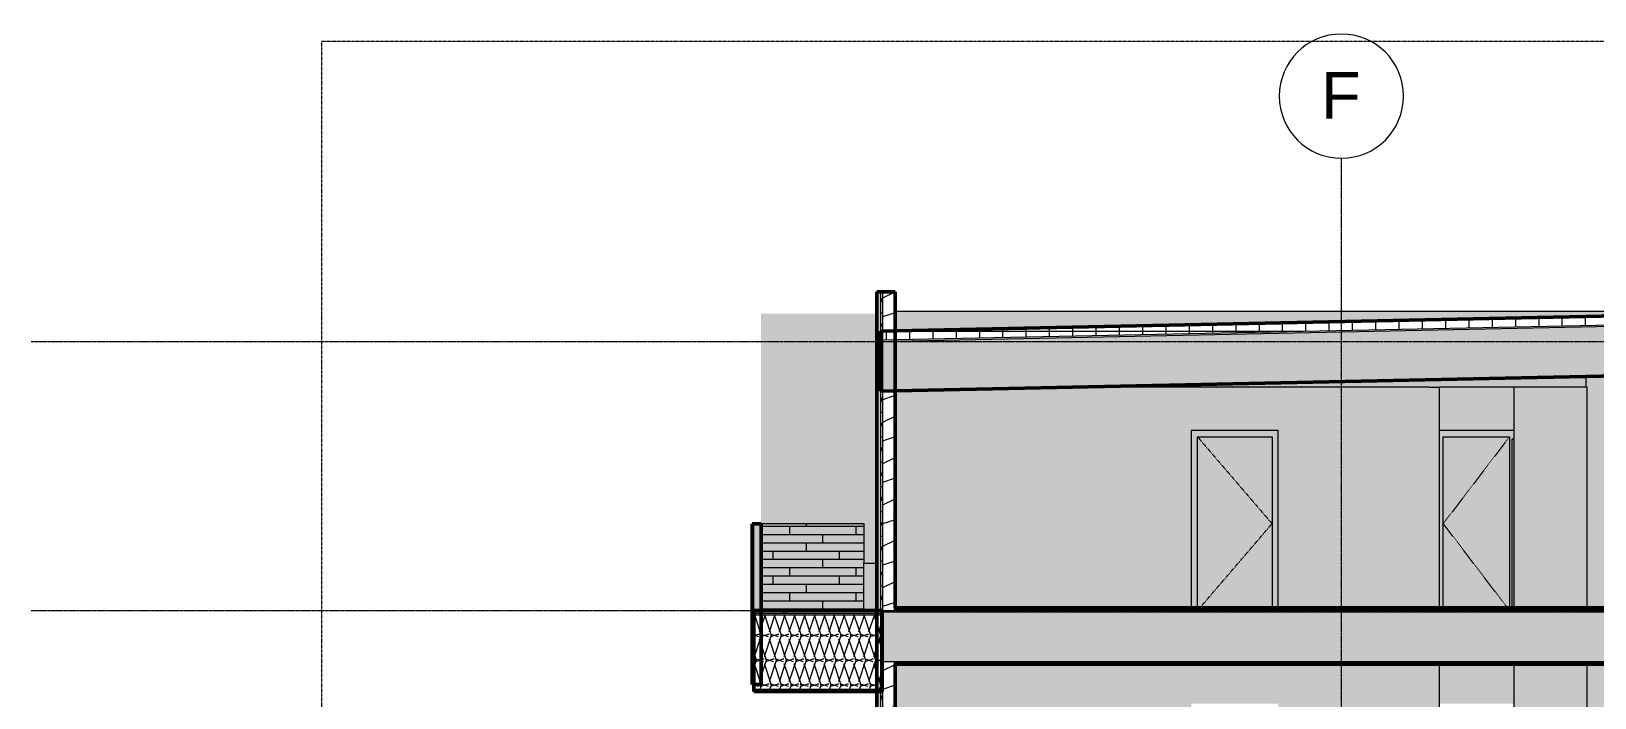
# Model space of a CAD drawing. Header units: inches. Extents: x 9566 to 17067, y -226 to 532.
# Drawn here: x 9566 to 10321, y 210 to 532 of the extents above; entities that cross this region are included whole.
import ezdxf

# ---------------------------------------------------------------- set-up
doc = ezdxf.new("R2010")
doc.units = ezdxf.units.IN
doc.header["$MEASUREMENT"] = 0
for name, pattern in [('Aligning Line 1_8_', [0.25, 0.125, -0.125]), ('Dash 1_16_', [0.125, 0.0625, -0.0625]), ('Grid Line 1_2_', [0.875, 0.5, -0.125, 0.125, -0.125])]:
    doc.linetypes.add(name, pattern=pattern)
for name, color, linetype, lineweight in [('0-1', 7, 'Continuous', 5), ('0-2', 7, 'Continuous', 9), ('A-AREA-PATT-1', 41, 'Continuous', 9), ('A-DOOR-1', 55, 'Continuous', 13), ('A-DOOR-2', 7, 'Dash 1_16_', 9), ('A-DOOR-5', 45, 'Continuous', 13), ('A-DOOR-6', 7, 'Continuous', 9), ('A-DOOR-FRAM-1', 55, 'Continuous', 13), ('A-DOOR-FRAM-2', 7, 'Continuous', 9), ('A-FLOR', 192, 'Continuous', 13), ('A-FLOR-1', 192, 'Continuous', 5), ('A-FLOR-2', 192, 'Continuous', 50), ('A-FLOR-LEVL-1', 51, 'Grid Line 1_2_', 9), ('A-FLOR-MCUT', 51, 'Continuous', 13), ('A-FLOR-PATT-1', 8, 'Continuous', 9), ('A-ROOF', 132, 'Continuous', 13), ('A-ROOF-1', 132, 'Continuous', 5), ('A-ROOF-2', 132, 'Continuous', 50), ('A-ROOF-PATT-1', 132, 'Continuous', 9), ('A-WALL', 113, 'Continuous', 13), ('A-WALL-2', 10, 'Continuous', 13), ('A-WALL-3', 113, 'Continuous', 5), ('A-WALL-4', 113, 'Continuous', 50), ('A-WALL-PATT-1', 111, 'Continuous', 9), ('G-ANNO-SYMB', 111, 'Aligning Line 1_8_', 9), ('I-WALL', 2, 'Continuous', 13), ('M-EQPM-1', 8, 'Continuous', 9), ('M-EQPM-2', 7, 'Continuous', 9), ('S-GRID-1', 1, 'Grid Line 1_2_', 9), ('S-GRID-IDEN', 1, 'Continuous', 9)]:
    doc.layers.add(name, color=color, linetype=linetype, lineweight=lineweight)
doc.layers.add('A-AREA-PATT-2', color=7, linetype='Continuous', lineweight=9, transparency=0.9)
doc.styles.add('Arial_1', font='arial.ttf', dxfattribs={"height": 22.5})
pattern_1 = [(0, (11002.727, 72), (38.4, 9.6), [1.584, -27.216, 1.584, -27.216, -153.6]), (0, (11002.727, 72), (38.4, 9.6), [-57.6, 1.584, -56.016, 1.584, -27.216, -67.2]), (0, (11002.727, 72), (38.4, 9.6), [-144, 1.584, -17.616, 1.584, -46.416]), (120, (11017.127, 76.8), (-27.51384, 28.455376), [1.584, -27.216, 1.584, -27.216, -153.6]), (120, (11017.127, 76.8), (-27.51384, 28.455376), [-57.6, 1.584, -56.016, 1.584, -27.216, -67.2]), (120, (11017.127, 76.8), (-27.51384, 28.455376), [-144, 1.584, -17.616, 1.584, -46.416]), (240, (11021.927, 96), (-10.88616, -38.055376), [1.584, -27.216, 1.584, -27.216, -153.6]), (240, (11021.927, 96), (-10.88616, -38.055376), [-57.6, 1.584, -56.016, 1.584, -27.216, -67.2]), (240, (11021.927, 96), (-10.88616, -38.055376), [-144, 1.584, -17.616, 1.584, -46.416])]
pattern_2 = [(50, (11002.727, 72), (34.4287, -3.012), [3.6, -39.6]), (355, (11002.727, 72), (-6.6596, 36.1048), [2.88, -31.68]), (100.451, (11005.596, 71.75), (27.7688, 33.0931), [3.06, -33.655]), (46.184, (11002.727, 81.6), (51.2275, -7.9453), [5.4, -59.4]), (96.636, (11006.996, 80.94), (44.8632, 46.7577), [4.589, -50.482]), (351.184, (11002.727, 81.6), (44.8642, 46.7574), [4.32, -47.52]), (21, (11007.527, 79.2), (28.65176, -19.3257), [3.6, -39.6]), (326, (11007.527, 79.2), (11.6793, 34.8066), [2.88, -31.68]), (71.451, (11009.915, 77.59), (40.331, 15.4813), [3.06, -33.655]), (37.5, (11002.727, 72), (0.58311, 15.97898), [1.584, -29.712, 1.584, -30.576, -31.8]), (37.5, (11002.727, 72), (0.58311, 15.97898), [-63.456, 1.584, -30.216]), (7.5, (11002.727, 72), (12.6269, 18.9321), [1.584, -16.752, 1.584, -28.992, -12.12]), (7.5, (11002.727, 72), (12.6269, 18.9321), [-48.912, 1.584, -10.536]), (327.5, (10992.023, 72), (25.62299, -1.0828), [1.584, -10.416, 1.584, -35.856, -49.68]), (327.5, (10992.023, 72), (25.62299, -1.0828), [-49.44, 1.584, -48.096]), (317.5, (10987.223, 72), (27.99243, 4.80496), [1.584, -14.016, 1.584, -23.28, -35.28]), (317.5, (10987.223, 72), (27.99243, 4.80496), [-40.464, 1.584, -33.696])]
pattern_3 = [(161.57, (11003.327, 72.6), (-4.8003375, -0.0004146), [0, -34.152, 3.792, 0]), (18.43, (11002.127, 72.6), (-4.8003375, 0.0004146), [0, -34.152, 3.792, 0]), (108.43, (11003.327, 72.6), (2.3991322, -12.001051), [11.382, -26.562]), (71.57, (11002.127, 72.6), (2.3991322, 12.001051), [11.382, -26.562])]
pattern_4 = [(0, (11002.727, 72), (0, 5.998), []), (315, (11002.727, 72), (5.99768, 0), [8.482, -8.482]), (45, (11002.727, 72), (5.99768, 0), [8.482, -8.482])]
pattern_5 = [(216.87, (11010.724, 91.992), (59.975529, 39.984307), [9.996, -89.964]), (206.565, (11022.719, 85.994), (-19.99181, -19.99222), [22.352, -22.352]), (198.435, (11022.719, 75.998), (-39.98382, -19.991955), [12.644, -50.576])]

# ---------------------------------------------------------------- blocks, each defined once
blk = doc.blocks.new('Single-Flush - 32_ x 84_-V12-BUILDING SECTION - EAST_WEST - LOOKING NORTH')
at = {"layer": 'A-DOOR-1'}
blk.add_hatch(color=256, dxfattribs=at).paths.add_polyline_path([(10247.76, 121.38), (10279.76, 121.38), (10279.76, 204), (10247.76, 204), (10247.76, 150.3)], flags=0)
at = {"layer": 'A-DOOR-FRAM-1'}
blk.add_hatch(color=256, dxfattribs=at).paths.add_polyline_path([(10245.76, 121.38), (10247.76, 121.38), (10247.76, 204), (10279.76, 204), (10279.76, 121.38), (10281.01, 121.38), (10281.01, 202.75), (10281.76, 202.75), (10281.76, 207), (10245.76, 207), (10245.76, 148)], flags=0)
at = {"layer": 'A-DOOR-2'}
for p in [(10279.76, 204), (10278.72, 121.38)]:
    blk.add_line(p, (10247.76, 162), dxfattribs=at)
at = {"layer": 'A-DOOR-FRAM-2'}
for p, q in [((10281.76, 207), (10245.76, 207)), ((10247.76, 121.38), (10247.76, 204)), ((10247.76, 204), (10279.76, 204)), ((10279.76, 204), (10279.76, 121.38))]:
    blk.add_line(p, q, dxfattribs=at)
blk = doc.blocks.new('Single-Flush - 36_ x 84_-V13-BUILDING SECTION - EAST_WEST - LOOKING NORTH')
at = {"layer": 'A-DOOR-1'}
blk.add_hatch(color=256, dxfattribs=at).paths.add_polyline_path([(10129.11, 121.37), (10165.11, 121.37), (10165.11, 204), (10129.11, 204), (10129.11, 150.3)], flags=0)
at = {"layer": 'A-DOOR-FRAM-1'}
blk.add_hatch(color=256, dxfattribs=at).paths.add_polyline_path([(10165.11, 121.37), (10168.11, 121.37), (10168.11, 207), (10126.11, 207), (10126.16, 121.37), (10129.11, 121.37), (10129.11, 204), (10165.11, 204), (10165.11, 150.3)], flags=0)
at = {"layer": 'A-DOOR-2'}
for p in [(10129.11, 204), (10130.29, 121.37)]:
    blk.add_line(p, (10165.11, 162), dxfattribs=at)
at = {"layer": 'A-DOOR-FRAM-2'}
for p, q in [((10168.11, 207), (10126.11, 207)), ((10126.11, 207), (10126.11, 121.37)), ((10129.11, 121.37), (10129.11, 204)), ((10129.11, 204), (10165.11, 204)), ((10165.11, 204), (10165.11, 121.37)), ((10168.11, 121.37), (10168.11, 207))]:
    blk.add_line(p, q, dxfattribs=at)
blk = doc.blocks.new('FOLDING_SLIDING CLOSET - 42_ x 80_-V14-BUILDING SECTION - EAST_WEST - LOOKING NORTH')
at = {"layer": 'A-DOOR-5'}
blk.add_hatch(color=256, dxfattribs=at).paths.add_polyline_path([(10281.76, 121.38), (10281.76, 202.75), (10281.01, 202.75), (10281.01, 121.38), (10281.73, 121.38)], flags=0)
at = {"layer": 'A-DOOR-6'}
for p in [(10281.76, 202.75), (10281.01, 121.38)]:
    blk.add_line(p, (10281.01, 202.75), dxfattribs=at)
blk = doc.blocks.new('HVAC_SPVU_AlliedAir_MGE4 - HVAC_SPVU_AlliedAir_MGE4-V27-BUILDING SECTION - EAST_WEST - LOOKING NORTH')
at = {"layer": 'M-EQPM-1'}
blk.add_hatch(color=256, dxfattribs=at).paths.add_polyline_path([(9968.06, 252), (9974.38, 252), (9974.38, 274.87), (9968.06, 274.87), (9968.06, 268.02)], flags=0)
at = {"layer": 'M-EQPM-2'}
for p, q in [((9968.06, 252), (9968.06, 274.87)), ((9968.06, 274.87), (9974.38, 274.87))]:
    blk.add_line(p, q, dxfattribs=at)
blk = doc.blocks.new('1750 Ox - Unit Layouts_rvt-1-BUILDING SECTION - EAST_WEST - LOOKING NORTH')
at = {"layer": 'A-WALL-2'}
for p, q in [((10241.01, 360), (10071.94, 360)), ((10241.01, 360), (10245.76, 360)), ((10245.76, 360), (10245.76, 253.37)), ((10281.76, 360), (10245.76, 360)), ((10317.16, 360), (10281.76, 360)), ((10281.76, 360), (10281.76, 253.37)), ((10317.16, 253.37), (10317.16, 360)), ((10245.76, 226.13), (10245.76, 121.38)), ((10281.76, 226.13), (10281.76, 121.38)), ((10317.16, 121.38), (10317.16, 226.13))]:
    blk.add_line(p, q, dxfattribs=at)
at = {"layer": '0-2'}
for name, p in [('Single-Flush - 36_ x 84_-V13-BUILDING SECTION - EAST_WEST - LOOKING NORTH', (0, 132)), ('Single-Flush - 32_ x 84_-V12-BUILDING SECTION - EAST_WEST - LOOKING NORTH', (0, 132)), ('FOLDING_SLIDING CLOSET - 42_ x 80_-V14-BUILDING SECTION - EAST_WEST - LOOKING NORTH', (0, 132)), ('HVAC_SPVU_AlliedAir_MGE4 - HVAC_SPVU_AlliedAir_MGE4-V27-BUILDING SECTION - EAST_WEST - LOOKING NORTH', (0, 0))]:
    blk.add_blockref(name, p, dxfattribs=at)
blk = doc.blocks.new('Grid - Grid Head - Circle-50561-BUILDING SECTION - EAST_WEST - LOOKING NORTH')
at = {"layer": 'S-GRID-IDEN'}
for start, end in [(360, 180), (180, 360)]:
    blk.add_arc((11868.59, 500.5), 30, start, end, dxfattribs=at)

msp = doc.modelspace()

# ---------------------------------------------------------------- hatches: boundary and pattern name
at = {"layer": 'A-AREA-PATT-1'}
h = msp.add_hatch(color=256, dxfattribs=at)
h.paths.add_polyline_path([(9983.2519, 253.375), (10126.1144, 253.375), (10126.1144, 339), (10168.1144, 339), (10168.1144, 253.375), (10245.7644, 253.375), (10245.7644, 339), (10281.7644, 339), (10281.7644, 253.375), (10376.7894, 253.375), (10376.7894, 366.351), (9983.2519, 358.1523), (9983.2519, 254.3782)], flags=0)
h.paths.add_polyline_path([(10375.5059, 291.659), (10375.3091, 292), (10375.5059, 292.341), (10375.9201, 292.3056), (10376.0965, 292), (10375.8996, 291.659)], flags=0)
h = msp.add_hatch(color=256, dxfattribs=at)
h.paths.add_polyline_path([(10126.1144, 121.375), (10126.1144, 207), (10168.1144, 207), (10168.1144, 121.375), (10245.7644, 121.375), (10245.7644, 207), (10281.7644, 207), (10281.7644, 121.375), (10376.7894, 121.375), (10376.7894, 226.125), (9983.2519, 226.125), (9983.2519, 121.375), (10117.577, 121.375)], flags=0)
h.paths.add_polyline_path([(10375.8996, 159.659), (10375.5059, 159.659), (10375.3091, 160), (10375.5059, 160.341), (10375.9201, 160.3056), (10376.0965, 160), (10375.9201, 159.6944)], flags=0)
at = {"layer": 'A-AREA-PATT-2'}
for points in [[(9968.1894, 274.875), (9974.3769, 274.875), (9974.3769, 395.5), (9918.4394, 395.5), (9918.4394, 294), (9968.1894, 294), (9968.1894, 291.5662)], [(9918.4394, 252), (9968.0644, 252), (9968.0644, 274.875), (9968.1894, 274.875), (9968.1894, 294), (9918.4394, 294)]]:
    msp.add_hatch(color=256, dxfattribs=at).paths.add_polyline_path(points, flags=0)
at = {"layer": 'A-FLOR'}
msp.add_hatch(color=256, dxfattribs=at).paths.add_polyline_path([(9918.4394, 212.875), (9974.6269, 212.875), (9974.6269, 213.875), (9914.9394, 213.875), (9914.9394, 212.875)], flags=0)
at = {"layer": 'A-FLOR-1'}
for points in [[(9968.0644, 251.875), (9974.3769, 251.875), (9974.3769, 252), (9918.4394, 252), (9918.4394, 251.875), (9945.3482, 251.875)], [(9968.0644, 251.625), (9974.3769, 251.625), (9974.3769, 251.875), (9918.4394, 251.875), (9918.4394, 251.625), (9945.3482, 251.625)], [(9974.3769, 249.875), (9974.3769, 250.625), (9918.4394, 250.625), (9918.4394, 249.875), (9968.1894, 249.875)]]:
    msp.add_hatch(color=256, dxfattribs=at).paths.add_polyline_path(points, flags=0)
h = msp.add_hatch(color=256, dxfattribs=at)
h.paths.add_polyline_path([(11250.2644, 251.25), (12122.0269, 251.25), (12122.0269, 252), (11249.8269, 252), (11249.8269, 251.25)], flags=0)
h.paths.add_polyline_path([(10505.0916, 251.25), (10854.8269, 251.25), (10854.8099, 252), (9977.1269, 252), (9977.1269, 251.25), (10462.0344, 251.25)], flags=0)
h = msp.add_hatch(color=256, dxfattribs=at)
h.paths.add_polyline_path([(11698.3394, 253.25), (11719.2394, 253.25), (11719.2394, 253.375), (11648.7394, 253.375), (11648.7394, 253.25), (11696.3394, 253.25)], flags=0)
h.paths.add_polyline_path([(11316.7437, 253.25), (11316.7437, 253.375), (11250.4519, 253.375), (11250.4519, 253.25), (11312.4137, 253.25)], flags=0)
h.paths.add_polyline_path([(12119.7769, 253.25), (12122.0269, 253.25), (12122.0269, 253.375), (11720.9894, 253.375), (11720.9894, 253.25), (12119.7359, 253.25)], flags=0)
h.paths.add_polyline_path([(11318.7437, 253.25), (11388.7437, 253.2706), (11388.7437, 253.375), (11318.7437, 253.375), (11318.7437, 253.2606)], flags=0)
h.paths.add_polyline_path([(11390.7437, 253.25), (11437.6894, 253.2775), (11437.6894, 253.375), (11390.7437, 253.375), (11390.7437, 253.2709)], flags=0)
h.paths.add_polyline_path([(11439.6894, 253.25), (11553.9894, 253.2941), (11553.9894, 253.375), (11439.6894, 253.375), (11439.6894, 253.2778)], flags=0)
h.paths.add_polyline_path([(11645.2394, 253.25), (11645.2394, 253.375), (11588.7394, 253.375), (11588.7394, 253.25), (11643.9894, 253.25)], flags=0)
h.paths.add_polyline_path([(11585.2394, 253.25), (11585.2394, 253.375), (11583.9894, 253.375), (11583.9894, 253.25)], flags=0)
h.paths.add_polyline_path([(10402.1894, 253.25), (10450.0394, 253.25), (10450.0394, 253.375), (10379.5394, 253.375), (10379.5394, 253.25), (10400.1894, 253.25)], flags=0)
h.paths.add_polyline_path([(10375.9201, 253.25), (10377.7894, 253.25), (10377.7894, 253.375), (9982.6269, 253.375), (9982.6269, 253.25), (10322.7894, 253.25)], flags=0)
h.paths.add_polyline_path([(10710.0351, 253.25), (10780.0351, 253.25), (10780.0351, 253.375), (10710.0351, 253.355)], flags=0)
h.paths.add_polyline_path([(10849.3184, 253.25), (10849.3269, 253.25), (10849.3269, 253.375), (10782.0351, 253.3654), (10782.0351, 253.25), (10848.7019, 253.25)], flags=0)
h.paths.add_polyline_path([(10705.8394, 253.25), (10708.0351, 253.25), (10708.0351, 253.375), (10661.0894, 253.3479), (10661.0894, 253.25), (10705.7948, 253.25)], flags=0)
h.paths.add_polyline_path([(10453.5394, 253.25), (10510.0394, 253.25), (10510.0394, 253.375), (10453.5394, 253.375), (10453.5394, 253.318)], flags=0)
h.paths.add_polyline_path([(10513.5394, 253.25), (10514.7894, 253.25), (10514.7894, 253.375), (10513.5394, 253.3266)], flags=0)
h.paths.add_polyline_path([(10544.7894, 253.25), (10659.0894, 253.25), (10659.0894, 253.375), (10544.7894, 253.3311)], flags=0)
h = msp.add_hatch(color=256, dxfattribs=at)
h.paths.add_polyline_path([(11393.146, 253), (11553.9894, 253), (11553.9894, 253.25), (11390.7437, 253.25), (11390.7437, 253), (11392.9751, 253)], flags=0)
h.paths.add_polyline_path([(11280.1209, 253), (11316.7437, 253.0206), (11316.7437, 253.25), (11249.8269, 253.25), (11249.8269, 253), (11278.7437, 253)], flags=0)
h.paths.add_polyline_path([(12119.7769, 253), (12122.0269, 253), (12122.0226, 253.25), (11648.7394, 253.25), (11648.7394, 253), (12119.7359, 253)], flags=0)
h.paths.add_polyline_path([(11318.7437, 253), (11388.7437, 253.0411), (11388.7437, 253.25), (11318.7437, 253.25), (11318.7437, 253.0212)], flags=0)
h.paths.add_polyline_path([(11645.2394, 253), (11645.2394, 253.25), (11588.7394, 253.25), (11588.7394, 253), (11643.9894, 253)], flags=0)
h.paths.add_polyline_path([(11585.2394, 253), (11585.2394, 253.25), (11583.9894, 253.25), (11583.9894, 253)], flags=0)
h.paths.add_polyline_path([(10698.8489, 253), (10708.0351, 253), (10708.0351, 253.25), (10544.7894, 253.25), (10544.7894, 253), (10677.3203, 253)], flags=0)
h.paths.add_polyline_path([(10322.7894, 253), (10450.0394, 253), (10450.0394, 253.25), (9982.6269, 253.25), (9982.6269, 253), (10317.1644, 253)], flags=0)
h.paths.add_polyline_path([(10828.0205, 253), (10849.3269, 253), (10849.3184, 253.25), (10782.0351, 253.2306), (10782.0351, 253), (10824.7851, 253)], flags=0)
h.paths.add_polyline_path([(10710.0351, 253), (10780.0351, 253), (10780.0351, 253.25), (10710.0351, 253.2098)], flags=0)
h.paths.add_polyline_path([(10453.5394, 253), (10510.0394, 253), (10510.0394, 253.25), (10453.5394, 253.25), (10453.5394, 253.1358)], flags=0)
h.paths.add_polyline_path([(10514.7894, 253), (10514.7894, 253.25), (10513.5394, 253.25), (10513.5394, 253)], flags=0)
h = msp.add_hatch(color=256, dxfattribs=at)
h.paths.add_polyline_path([(11431.9394, 226.75), (12116.5269, 226.75), (12116.5269, 227.25), (11249.8269, 227.25), (11249.8269, 226.75), (11409.2924, 226.75)], flags=0)
h.paths.add_polyline_path([(10246.7485, 226.75), (10849.3269, 226.75), (10849.3269, 227.25), (9982.6269, 227.25), (9982.6269, 226.75), (10245.8686, 226.75)], flags=0)
at = {"layer": 'A-FLOR-PATT-1'}
h = msp.add_hatch(dxfattribs=at)
h.set_pattern_fill('FP_4', color=256, style=0, pattern_type=2)
h.set_pattern_definition(pattern_3)
h.paths.add_polyline_path([(9976.9394, 213.875), (9976.9394, 249.875), (9914.9394, 249.875), (9914.9394, 213.875), (9968.1894, 213.875)], flags=0)
h = msp.add_hatch(dxfattribs=at)
h.set_pattern_fill('FP_2', color=256, style=0, pattern_type=2)
h.set_pattern_definition(pattern_2)
h.paths.add_polyline_path([(9968.1894, 250.625), (9974.6269, 250.625), (9974.6269, 251.625), (9918.4394, 251.625), (9918.4394, 250.625), (9945.3482, 250.625)], flags=0)
h = msp.add_hatch(dxfattribs=at)
h.set_pattern_fill('FP_4', color=256, style=0, pattern_type=2)
h.set_pattern_definition(pattern_3)
h.paths.add_polyline_path([(12121.8394, 227.25), (12121.8394, 249.875), (12122.0269, 249.875), (12122.0269, 251.25), (11244.3269, 251.25), (11244.3269, 227.25), (12119.7769, 227.25)], flags=0)
h.paths.add_polyline_path([(9982.6269, 227.25), (10854.8269, 227.25), (10854.8269, 251.25), (9977.1269, 251.25), (9977.1269, 227.25), (9979.0019, 227.25)], flags=0)
h = msp.add_hatch(dxfattribs=at)
h.set_pattern_fill('FP_2', color=256, style=0, pattern_type=2)
h.set_pattern_definition(pattern_2)
h.paths.add_polyline_path([(11753.7499, 252), (12122.0269, 252), (12122.0269, 253), (11583.9894, 253), (11583.9894, 252), (11721.9894, 252)], flags=0)
h.paths.add_polyline_path([(11395.9394, 252), (11553.9894, 252), (11553.9894, 253), (11390.7437, 253), (11390.7437, 252), (11393.146, 252)], flags=0)
h.paths.add_polyline_path([(11387.7638, 252), (11388.7437, 252), (11388.7437, 253), (11318.7437, 253), (11318.7437, 252), (11366.2352, 252)], flags=0)
h.paths.add_polyline_path([(11316.7437, 252), (11316.7437, 253), (11249.8269, 253), (11249.8269, 252), (11312.4137, 252)], flags=0)
h.paths.add_polyline_path([(10505.0916, 252), (10514.7894, 252), (10514.7894, 253), (9982.6269, 253), (9982.6269, 252), (10462.0344, 252)], flags=0)
h.paths.add_polyline_path([(10584.1894, 252), (10708.0351, 252), (10708.0351, 253), (10544.7894, 253), (10544.7894, 252), (10552.1894, 252)], flags=0)
h.paths.add_polyline_path([(10828.0205, 252), (10849.3269, 252), (10849.3269, 253), (10782.0351, 253), (10782.0351, 252), (10824.7851, 252)], flags=0)
h.paths.add_polyline_path([(10710.0351, 252), (10780.0351, 252), (10780.0351, 253), (10710.0351, 253), (10710.0351, 252.8393)], flags=0)
h = msp.add_hatch(dxfattribs=at)
h.set_pattern_fill('FP_3', color=256, style=0, pattern_type=2)
h.set_pattern_definition(pattern_1)
h.paths.add_polyline_path([(11431.9394, 226.125), (12116.5269, 226.125), (12116.5269, 226.75), (11249.8269, 226.7461), (11249.8269, 226.125), (11431.8925, 226.125)], flags=0)
h.paths.add_polyline_path([(10848.7019, 226.125), (10849.3269, 226.125), (10849.3269, 226.75), (9982.6269, 226.75), (9982.6269, 226.125), (10848.5144, 226.125)], flags=0)
at = {"layer": 'A-ROOF'}
msp.add_hatch(color=256, dxfattribs=at).paths.add_polyline_path([(9975.9394, 386.7562), (10855.6394, 405.0833), (10855.6394, 405.3334), (9975.9394, 387.0063)], flags=0)
at = {"layer": 'A-ROOF-1'}
msp.add_hatch(color=256, dxfattribs=at).paths.add_polyline_path([(9975.9394, 358), (10855.6394, 376.3271), (10855.6394, 400.3323), (9975.9394, 382.0052)], flags=0)
h = msp.add_hatch(color=256, dxfattribs=at)
h.paths.add_polyline_path([(10448.7894, 367.6495), (10454.7894, 367.6495), (10454.7894, 367.976), (10448.7894, 367.851)], flags=0)
h.paths.add_polyline_path([(11643.9894, 367.6495), (11649.9894, 367.6495), (11649.9894, 367.851), (11643.9894, 367.976)], flags=0)
h.paths.add_polyline_path([(12115.9019, 387.1508), (12115.9019, 396.6558), (11659.6644, 396.6558), (12115.8628, 387.1516)], flags=0)
h.paths.add_polyline_path([(9983.2519, 387.1586), (10439.1144, 396.6558), (9983.2519, 396.6558)], flags=0)
at = {"layer": 'A-ROOF-PATT-1'}
h = msp.add_hatch(dxfattribs=at)
h.set_pattern_fill('FP_10', color=256, style=0, pattern_type=2)
h.set_pattern_definition([(0, (11002.727, 72), (0, 11.25), []), (90, (11002.727, 72), (-11.25, 7e-16), [])])
h.paths.add_polyline_path([(9975.9394, 382.7554), (10855.6394, 401.0825), (10855.6394, 405.0833), (9975.9394, 386.7562)], flags=0)
h = msp.add_hatch(dxfattribs=at)
h.set_pattern_fill('FP_5', color=256, style=0, pattern_type=2)
h.set_pattern_definition(pattern_4)
h.paths.add_polyline_path([(9975.9394, 382.0052), (10855.6394, 400.3323), (10855.6394, 401.0825), (9975.9394, 382.7554)], flags=0)
at = {"layer": 'A-WALL'}
for points in [[(9974.3769, 334.5), (9974.6269, 334.5), (9974.6269, 406), (9974.3769, 406), (9974.3769, 338.6558)], [(9914.9394, 249.875), (9918.4394, 249.875), (9918.4394, 294), (9914.9394, 294), (9914.9394, 280.3015)]]:
    msp.add_hatch(color=256, dxfattribs=at).paths.add_polyline_path(points, flags=0)
h = msp.add_hatch(color=256, dxfattribs=at)
h.paths.add_polyline_path([(9974.3769, 93.75), (9974.6269, 93.75), (9974.6269, 212.875), (9974.3769, 212.875), (9974.3769, 96)], flags=0)
h.paths.add_polyline_path([(9974.6269, 249.875), (9974.6269, 250.625), (9974.3769, 250.625), (9974.3769, 249.875)], flags=0)
h.paths.add_polyline_path([(9974.3769, 251.625), (9974.6269, 251.625), (9974.6269, 334.5), (9974.3769, 334.5), (9974.3769, 252)], flags=0)
at = {"layer": 'A-WALL-3'}
for points in [[(9976.1269, 334.5), (9976.1269, 358.0039), (9975.9394, 358), (9975.9394, 387.0063), (9976.1269, 387.0102), (9976.1269, 406), (9974.6269, 406), (9974.6269, 334.5)], [(9914.9394, 216.375), (9914.9394, 294), (9914.1894, 294), (9914.1894, 216.375)]]:
    msp.add_hatch(color=256, dxfattribs=at).paths.add_polyline_path(points, flags=0)
h = msp.add_hatch(color=256, dxfattribs=at)
h.paths.add_polyline_path([(9974.6269, 93.75), (9976.1269, 93.75), (9976.1269, 213.875), (9974.6269, 213.875), (9974.6269, 96)], flags=0)
h.paths.add_polyline_path([(9976.1269, 249.875), (9976.1269, 334.5), (9974.6269, 334.5), (9974.6269, 249.875)], flags=0)
at = {"layer": 'A-WALL-PATT-1'}
h = msp.add_hatch(dxfattribs=at)
h.set_pattern_fill('FP_5', color=256, style=0, pattern_type=2)
h.set_pattern_definition(pattern_4)
h.paths.add_polyline_path([(9976.1269, 334.5), (9977.1269, 334.5), (9977.1269, 358.0247), (9976.1269, 358), (9976.1269, 338.6558)], flags=0)
h.paths.add_polyline_path([(9976.1269, 387.0102), (9977.1269, 387.031), (9977.1269, 406), (9976.1269, 406), (9976.1269, 400.3323)], flags=0)
h = msp.add_hatch(dxfattribs=at)
h.set_pattern_fill('FP_6', color=256, style=0, pattern_type=2)
h.set_pattern_definition(pattern_5)
h.paths.add_polyline_path([(9982.6269, 334.5), (9982.6269, 358.1393), (9977.1269, 358), (9977.1269, 334.5), (9979.0019, 334.5)], flags=0)
h.paths.add_polyline_path([(9977.1269, 387.031), (9982.6269, 387.1456), (9982.6269, 406), (9977.1269, 406), (9977.1269, 396.6558)], flags=0)
h = msp.add_hatch(dxfattribs=at)
h.set_pattern_fill('FP_5', color=256, style=0, pattern_type=2)
h.set_pattern_definition(pattern_4)
h.paths.add_polyline_path([(9976.1269, 93.75), (9977.1269, 93.75), (9977.1269, 334.5), (9976.1269, 334.5), (9976.1269, 249.875), (9976.9394, 249.875), (9976.9394, 213.875), (9976.1269, 213.875), (9976.1269, 96)], flags=0)
h = msp.add_hatch(dxfattribs=at)
h.set_pattern_fill('FP_6', color=256, style=0, pattern_type=2)
h.set_pattern_definition(pattern_5)
h.paths.add_polyline_path([(9977.1269, 93.75), (9982.6269, 93.75), (9982.6269, 95.25), (9977.1269, 95.25)], flags=0)
h.paths.add_polyline_path([(9979.0019, 119.25), (9982.6269, 119.25), (9982.6269, 120), (9977.1269, 120), (9977.1269, 119.25), (9978.1864, 119.25)], flags=0)
h.paths.add_polyline_path([(9977.1269, 121), (9982.6269, 121), (9982.6269, 227.25), (9977.1269, 227.25), (9977.1269, 126.7526)], flags=0)
h.paths.add_polyline_path([(9977.1269, 252), (9982.6269, 252), (9982.6269, 334.5), (9977.1269, 334.5), (9977.1269, 253.375)], flags=0)
h = msp.add_hatch(dxfattribs=at)
h.set_pattern_fill('FP_3', color=256, style=0, pattern_type=2)
h.set_pattern_definition(pattern_1)
h.paths.add_polyline_path([(9982.6269, 93.75), (9983.2519, 93.75), (9983.2501, 94.125), (9982.6269, 94.125)], flags=0)
h.paths.add_polyline_path([(9982.6269, 121.375), (9983.2519, 121.375), (9983.2519, 226.125), (9982.6269, 226.125), (9982.6269, 122.0285)], flags=0)
h.paths.add_polyline_path([(9983.2519, 253.375), (9983.2519, 334.5), (9982.6269, 334.5), (9982.6269, 253.375)], flags=0)
h = msp.add_hatch(dxfattribs=at)
h.set_pattern_fill('FP_17', color=256, style=0, pattern_type=2)
h.set_pattern_definition([(0, (9916.314, 252.8), (0, 4), []), (90, (9916.314, 252.8), (-8, 8), [4, -28]), (90, (9932.314, 256.8), (-8, 8), [4, -28])])
h.paths.add_polyline_path([(9918.4394, 252), (9968.0644, 252), (9968.0644, 274.875), (9968.1894, 274.875), (9968.1894, 294), (9918.4394, 294)], flags=0)

# ---------------------------------------------------------------- linework, layer by layer
at = {"layer": 'A-FLOR-2'}
for p, q in [((9976.9394, 252), (9914.9394, 252)), ((9914.9394, 252), (9914.9394, 212.875)), ((9976.9394, 212.875), (9976.9394, 252)), ((10514.7894, 253.375), (9983.2519, 253.375)), ((9983.2519, 226.125), (10848.7019, 226.125)), ((9914.9394, 212.875), (9976.9394, 212.875))]:
    msp.add_line(p, q, dxfattribs=at)
at = {"layer": 'A-FLOR-LEVL-1'}
for p, q in [((9566.1764, 382), (12563.5424, 382)), ((9566.1764, 252), (12563.5424, 252))]:
    msp.add_line(p, q, dxfattribs=at)
at = {"layer": 'A-FLOR-MCUT'}
for p, q in [((9976.9394, 251.875), (9914.9394, 251.875)), ((9976.9394, 251.625), (9914.9394, 251.625)), ((9976.9394, 250.625), (9914.9394, 250.625)), ((9976.9394, 249.875), (9914.9394, 249.875)), ((10854.8269, 251.25), (9977.1269, 251.25)), ((9983.2519, 253.375), (9982.6269, 253.375)), ((10514.7894, 253.25), (9982.6269, 253.25)), ((10514.7894, 253), (9982.6269, 253)), ((10508.7894, 252), (9982.6269, 252)), ((10849.3269, 227.25), (9982.6269, 227.25)), ((10849.3269, 226.75), (9982.6269, 226.75)), ((9982.6269, 226.125), (9983.2519, 226.125)), ((9976.9394, 213.875), (9914.9394, 213.875))]:
    msp.add_line(p, q, dxfattribs=at)
at = {"layer": 'A-ROOF'}
for p, q in [((9975.9394, 386.7562), (10855.6394, 405.0833)), ((9975.9394, 382.7554), (10855.6394, 401.0825)), ((9975.9394, 382.0052), (10855.6394, 400.3323)), ((9983.2519, 396.6558), (10439.1144, 396.6558))]:
    msp.add_line(p, q, dxfattribs=at)
at = {"layer": 'A-ROOF-2'}
for p, q in [((10855.6394, 405.3334), (9975.9394, 387.0063)), ((9975.9394, 387.0063), (9975.9394, 358)), ((9975.9394, 358), (10855.6394, 376.3271))]:
    msp.add_line(p, q, dxfattribs=at)
at = {"layer": 'A-WALL'}
for p, q in [((9974.6269, 406), (9974.6269, 93.75)), ((9976.1269, 406), (9976.1269, 93.75)), ((9977.1269, 406), (9977.1269, 93.75)), ((9982.6269, 406), (9982.6269, 252)), ((9974.6269, 334.5), (9974.3769, 334.5)), ((9914.9394, 252), (9914.9394, 294)), ((9968.1894, 294), (9918.4394, 294)), ((9968.1894, 274.875), (9968.1894, 294)), ((9977.1269, 252), (9982.6269, 252)), ((9982.6269, 227.25), (9977.1269, 227.25)), ((9982.6269, 227.25), (9982.6269, 93.75))]:
    msp.add_line(p, q, dxfattribs=at)
at = {"layer": 'A-WALL-4'}
for p, q in [((9974.3769, 406), (9974.3769, 93.75)), ((9983.2519, 406), (9974.3769, 406)), ((9983.2519, 253.375), (9983.2519, 406)), ((9918.4394, 294), (9914.1894, 294)), ((9914.1894, 294), (9914.1894, 216.375)), ((9918.4394, 216.375), (9918.4394, 294)), ((9983.2519, 93.75), (9983.2519, 226.125)), ((9914.1894, 216.375), (9918.4394, 216.375))]:
    msp.add_line(p, q, dxfattribs=at)
at = {"layer": 'G-ANNO-SYMB'}
for p, q in [((9706.2403, 526.9531), (9706.2403, -226.3558)), ((12442.6648, 526.9531), (9706.2403, 526.9531))]:
    msp.add_line(p, q, dxfattribs=at)
at = {"layer": 'I-WALL'}
msp.add_line((10316.7894, 360), (10316.7894, 365.101), dxfattribs=at)
at = {"layer": 'S-GRID-1'}
msp.add_line((10198.5894, -159.8356), (10198.5894, 470.5), dxfattribs=at)

# ---------------------------------------------------------------- block references
at = {"layer": '0-1'}
msp.add_blockref('1750 Ox - Unit Layouts_rvt-1-BUILDING SECTION - EAST_WEST - LOOKING NORTH', (0, 0), dxfattribs=at)
at = {"layer": 'S-GRID-IDEN'}
msp.add_blockref('Grid - Grid Head - Circle-50561-BUILDING SECTION - EAST_WEST - LOOKING NORTH', (-1670, 0), dxfattribs=at)

# ---------------------------------------------------------------- texts
at = {"layer": 'S-GRID-IDEN', "insert": (10188.7332, 512.1099), "char_height": 22.5, "width": 23.4825, "attachment_point": 1, "style": 'Arial_1'}
msp.add_mtext('F', dxfattribs=at)

doc.saveas('drawing.dxf')
